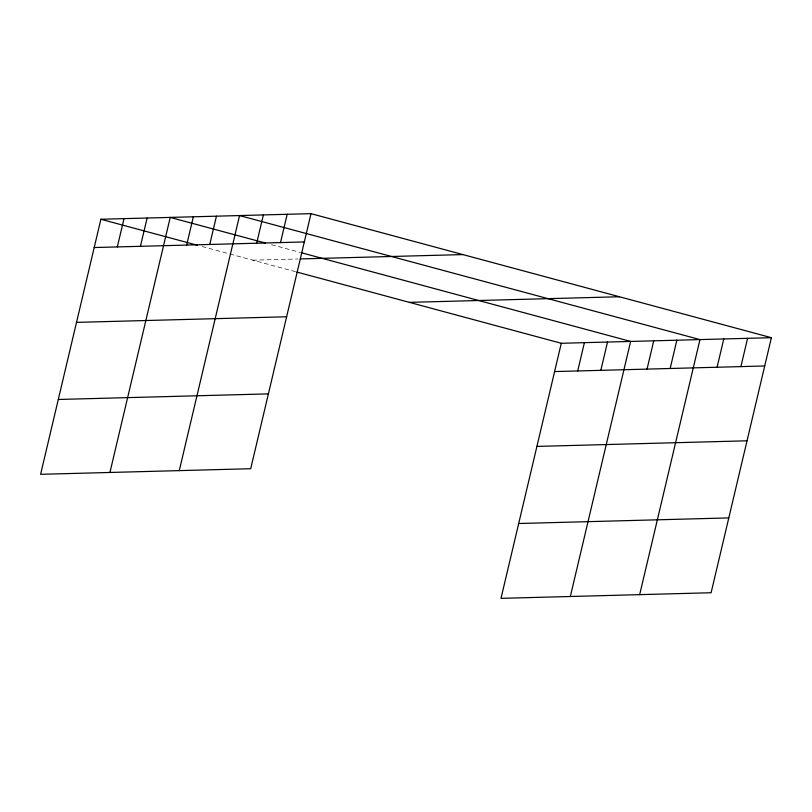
<?xml version="1.0" encoding="UTF-8"?>
<svg xmlns="http://www.w3.org/2000/svg" width="812" height="812" viewBox="0 0 812 812"><rect width="100%" height="100%" fill="white"/><g stroke="black" fill="none" stroke-linecap="round" stroke-linejoin="round"><path stroke-width="0.61" stroke-dasharray="4.06 3.04" d="M252.826 260.185L297.831 258.987M271.512 244.696L300.46 252.491M202.178 246.543L228.71 253.689M229.918 254.014L295.629 271.715"/><path stroke-width="1.22" d="M310.996 213.657L100.891 219.26L40.6 474.309L250.705 468.717L310.996 213.657L771.4 337.69L711.109 592.74L501.004 598.342L561.295 343.283L771.4 337.69M117.314 246.929L124.003 218.641M140.425 246.31L147.114 218.022M109.935 472.462L170.226 217.403L265.483 243.072M186.648 245.082L193.337 216.794M209.76 244.463L216.449 216.175M179.269 470.615L239.56 215.556L699.964 339.589L639.673 594.648M256.683 243.214L263.372 214.926M280.495 242.575L287.184 214.287M577.718 370.952L584.407 342.674M600.829 370.343L607.518 342.055M570.339 596.495L630.63 341.436L301.658 252.816M647.052 369.105L653.741 340.827M670.164 368.496L676.853 340.208M717.087 367.237L723.776 338.959M740.899 366.608L747.588 338.32M94.202 247.538L304.307 241.946M300.267 258.926L462.931 254.582M409.36 302.358L619.465 296.756M76.521 322.374L286.616 316.771M554.616 371.571L764.711 365.968M58.291 399.474L268.396 393.881M536.925 446.407L747.02 440.804M518.695 523.507L728.8 517.914M100.891 219.26L197.357 245.244M296.857 272.05L561.295 343.283"/></g></svg>
